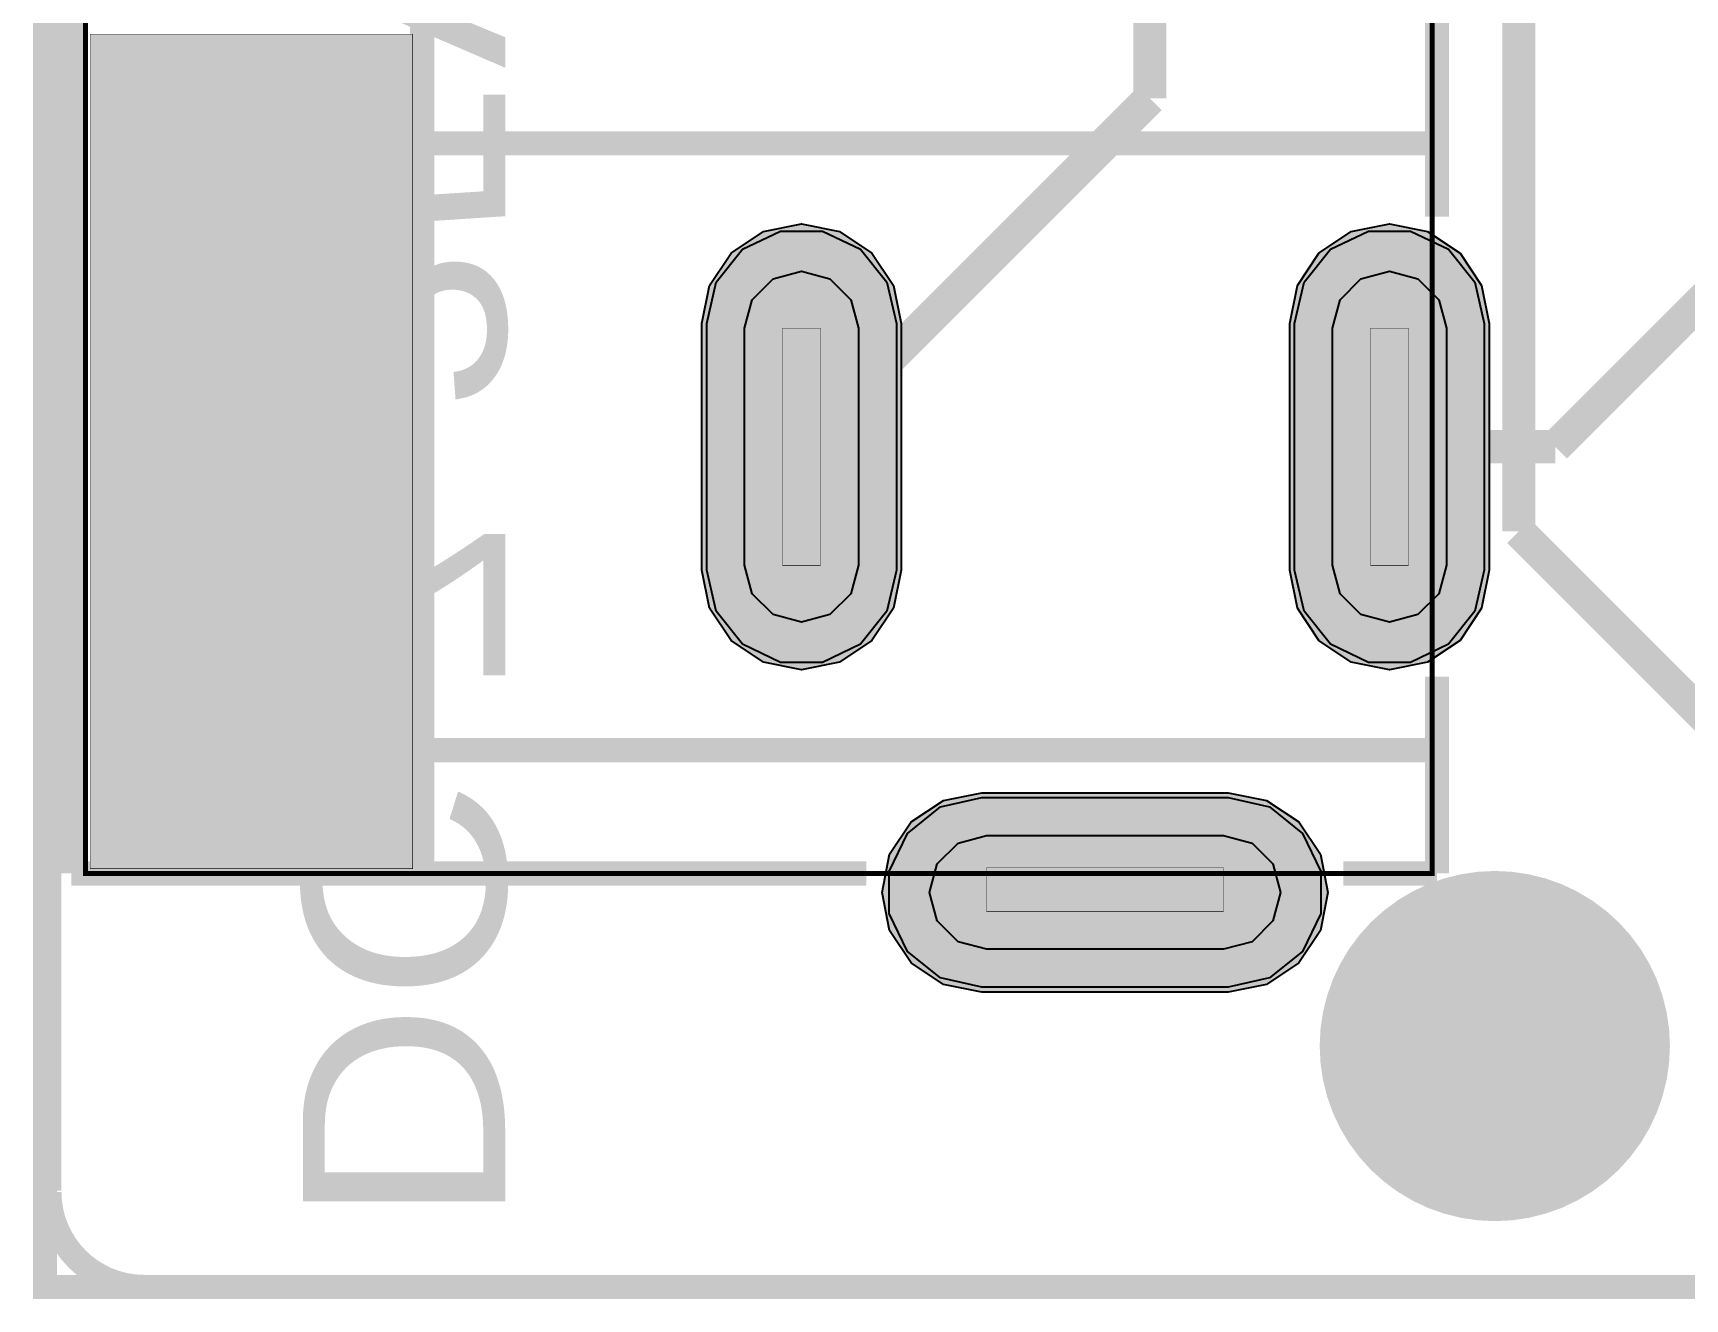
# Model space of a CAD drawing. Header units: millimetres. Extents: x 3.4 to 79.3, y -57 to -2.3.
# Drawn here: x 3.38 to 20.8, y -57.02 to -43.67 of the extents above; entities that cross this region are included whole.
import ezdxf
from ezdxf.enums import TextEntityAlignment as Align

# ---------------------------------------------------------------- set-up
doc = ezdxf.new("R2010")
doc.units = ezdxf.units.MM
doc.header["$MEASUREMENT"] = 0
for name, color, linetype, true_color in [('Board-Outline-Layer', 7, 'Continuous', 0xff00ff), ('Bottom-Layer', 7, 'Continuous', 0x0000ff), ('Bottom-Paste-Mask-Layer', 7, 'Continuous', 0x800000), ('Bottom-Silkscreen-Layer', 7, 'Continuous', 0x66cc33), ('Bottom-Solder-Mask-Layer', 7, 'Continuous', 0xaa00ff), ('Component-Shape-Layer', 7, 'Continuous', 0x00cccc), ('Document-Layer', 7, 'Continuous', 0xffffff), ('Hole-Layer', 7, 'Continuous', 0x222222), ('Multi-Layer', 7, 'Continuous', 0xc0c0c0), ('Pin-Floating-Layer', 7, 'Continuous', 0xff99ff), ('Pin-Soldering-Layer', 7, 'Continuous', 0xcc9999), ('Top-Layer', 7, 'Continuous', 0xff0000), ('Top-Paste-Mask-Layer', 7, 'Continuous', 0x808080), ('Top-Silkscreen-Layer', 7, 'Continuous', 0xffcc00), ('Top-Solder-Mask-Layer', 7, 'Continuous', 0x800080)]:
    doc.layers.add(name, color=color, linetype=linetype, true_color=true_color)
doc.styles.get("Standard").update_dxf_attribs({"font": 'arial.ttf'})

msp = doc.modelspace()

# ---------------------------------------------------------------- hatches: boundary and pattern name
at = {"layer": 'Bottom-Layer'}
for points in [[(10.486, -46.736), (10.585, -46.302), (10.862, -45.954), (11.263, -45.761), (11.708, -45.761), (12.109, -45.954), (12.387, -46.302), (12.486, -46.736), (12.486, -49.336), (12.387, -49.77), (12.109, -50.118), (11.708, -50.311), (11.263, -50.311), (10.862, -50.118), (10.585, -49.77), (10.486, -49.336)], [(18.685, -49.336), (18.586, -49.77), (18.309, -50.118), (17.908, -50.311), (17.463, -50.311), (17.062, -50.118), (16.785, -49.77), (16.685, -49.336), (16.685, -46.736), (16.785, -46.302), (17.062, -45.954), (17.463, -45.761), (17.908, -45.761), (18.309, -45.954), (18.586, -46.302), (18.685, -46.736)], [(13.386, -53.736), (12.952, -53.637), (12.604, -53.36), (12.411, -52.959), (12.411, -52.514), (12.604, -52.113), (12.952, -51.835), (13.386, -51.736), (15.986, -51.736), (16.42, -51.835), (16.768, -52.113), (16.961, -52.514), (16.961, -52.959), (16.768, -53.36), (16.42, -53.637), (15.986, -53.736)]]:
    msp.add_hatch(color=256, dxfattribs=at).paths.add_polyline_path(points)
at = {"layer": 'Bottom-Paste-Mask-Layer'}
for points in [[(10.486, -46.736), (10.585, -46.302), (10.862, -45.954), (11.263, -45.761), (11.708, -45.761), (12.109, -45.954), (12.387, -46.302), (12.486, -46.736), (12.486, -49.336), (12.387, -49.77), (12.109, -50.118), (11.708, -50.311), (11.263, -50.311), (10.862, -50.118), (10.585, -49.77), (10.486, -49.336)], [(18.685, -49.336), (18.586, -49.77), (18.309, -50.118), (17.908, -50.311), (17.463, -50.311), (17.062, -50.118), (16.785, -49.77), (16.685, -49.336), (16.685, -46.736), (16.785, -46.302), (17.062, -45.954), (17.463, -45.761), (17.908, -45.761), (18.309, -45.954), (18.586, -46.302), (18.685, -46.736)], [(13.386, -53.736), (12.952, -53.637), (12.604, -53.36), (12.411, -52.959), (12.411, -52.514), (12.604, -52.113), (12.952, -51.835), (13.386, -51.736), (15.986, -51.736), (16.42, -51.835), (16.768, -52.113), (16.961, -52.514), (16.961, -52.959), (16.768, -53.36), (16.42, -53.637), (15.986, -53.736)]]:
    msp.add_hatch(color=256, dxfattribs=at).paths.add_polyline_path(points)
at = {"layer": 'Bottom-Solder-Mask-Layer'}
for points in [[(10.435, -46.736), (10.515, -46.334), (10.743, -45.993), (11.084, -45.765), (11.486, -45.685), (11.888, -45.765), (12.229, -45.993), (12.457, -46.334), (12.537, -46.736), (12.537, -49.336), (12.457, -49.738), (12.229, -50.079), (11.888, -50.307), (11.486, -50.387), (11.084, -50.307), (10.743, -50.079), (10.515, -49.738), (10.435, -49.336)], [(18.736, -49.336), (18.656, -49.738), (18.429, -50.079), (18.088, -50.307), (17.685, -50.387), (17.283, -50.307), (16.942, -50.079), (16.714, -49.738), (16.634, -49.336), (16.634, -46.736), (16.714, -46.334), (16.942, -45.993), (17.283, -45.765), (17.685, -45.685), (18.088, -45.765), (18.429, -45.993), (18.656, -46.334), (18.736, -46.736)], [(13.386, -53.787), (12.984, -53.707), (12.643, -53.479), (12.415, -53.138), (12.335, -52.736), (12.415, -52.334), (12.643, -51.993), (12.984, -51.765), (13.386, -51.685), (15.986, -51.685), (16.388, -51.765), (16.729, -51.993), (16.957, -52.334), (17.037, -52.736), (16.957, -53.138), (16.729, -53.479), (16.388, -53.707), (15.986, -53.787)]]:
    msp.add_hatch(color=256, dxfattribs=at).paths.add_polyline_path(points)
at = {"layer": 'Document-Layer'}
msp.add_hatch(color=256, dxfattribs=at).paths.add_polyline_path([(3.986, -43.686), (7.386, -43.686), (7.386, -52.486), (3.986, -52.486)])
msp.add_hatch(color=256, dxfattribs=at).paths.add_polyline_path([(3.986, -43.686), (7.386, -43.686), (7.386, -52.486), (3.986, -52.486)])
at = {"layer": 'Hole-Layer'}
for points in [[(10.886, -46.786), (10.966, -46.486), (11.186, -46.266), (11.486, -46.186), (11.786, -46.266), (12.005, -46.486), (12.086, -46.786), (12.086, -49.286), (12.005, -49.586), (11.786, -49.806), (11.486, -49.886), (11.186, -49.806), (10.966, -49.586), (10.886, -49.286)], [(18.285, -49.286), (18.205, -49.586), (17.985, -49.806), (17.685, -49.886), (17.385, -49.806), (17.166, -49.586), (17.085, -49.286), (17.085, -46.786), (17.166, -46.486), (17.385, -46.267), (17.685, -46.186), (17.985, -46.267), (18.205, -46.486), (18.285, -46.786)], [(13.436, -53.336), (13.136, -53.256), (12.916, -53.036), (12.836, -52.736), (12.916, -52.436), (13.136, -52.217), (13.436, -52.136), (15.936, -52.136), (16.236, -52.217), (16.455, -52.436), (16.536, -52.736), (16.455, -53.036), (16.236, -53.256), (15.936, -53.336)]]:
    msp.add_hatch(color=256, dxfattribs=at).paths.add_polyline_path(points)
at = {"layer": 'Multi-Layer'}
for points in [[(10.486, -46.736), (10.585, -46.302), (10.862, -45.954), (11.263, -45.761), (11.708, -45.761), (12.109, -45.954), (12.387, -46.302), (12.486, -46.736), (12.486, -49.336), (12.387, -49.77), (12.109, -50.118), (11.708, -50.311), (11.263, -50.311), (10.862, -50.118), (10.585, -49.77), (10.486, -49.336)], [(10.486, -46.736), (10.585, -46.302), (10.862, -45.954), (11.263, -45.761), (11.708, -45.761), (12.109, -45.954), (12.387, -46.302), (12.486, -46.736), (12.486, -49.336), (12.387, -49.77), (12.109, -50.118), (11.708, -50.311), (11.263, -50.311), (10.862, -50.118), (10.585, -49.77), (10.486, -49.336)], [(10.486, -46.736), (10.585, -46.302), (10.862, -45.954), (11.263, -45.761), (11.708, -45.761), (12.109, -45.954), (12.387, -46.302), (12.486, -46.736), (12.486, -49.336), (12.387, -49.77), (12.109, -50.118), (11.708, -50.311), (11.263, -50.311), (10.862, -50.118), (10.585, -49.77), (10.486, -49.336)], [(18.685, -49.336), (18.586, -49.77), (18.309, -50.118), (17.908, -50.311), (17.463, -50.311), (17.062, -50.118), (16.785, -49.77), (16.685, -49.336), (16.685, -46.736), (16.785, -46.302), (17.062, -45.954), (17.463, -45.761), (17.908, -45.761), (18.309, -45.954), (18.586, -46.302), (18.685, -46.736)], [(18.685, -49.336), (18.586, -49.77), (18.309, -50.118), (17.908, -50.311), (17.463, -50.311), (17.062, -50.118), (16.785, -49.77), (16.685, -49.336), (16.685, -46.736), (16.785, -46.302), (17.062, -45.954), (17.463, -45.761), (17.908, -45.761), (18.309, -45.954), (18.586, -46.302), (18.685, -46.736)], [(18.685, -49.336), (18.586, -49.77), (18.309, -50.118), (17.908, -50.311), (17.463, -50.311), (17.062, -50.118), (16.785, -49.77), (16.685, -49.336), (16.685, -46.736), (16.785, -46.302), (17.062, -45.954), (17.463, -45.761), (17.908, -45.761), (18.309, -45.954), (18.586, -46.302), (18.685, -46.736)], [(13.386, -53.736), (12.952, -53.637), (12.604, -53.36), (12.411, -52.959), (12.411, -52.514), (12.604, -52.113), (12.952, -51.835), (13.386, -51.736), (15.986, -51.736), (16.42, -51.835), (16.768, -52.113), (16.961, -52.514), (16.961, -52.959), (16.768, -53.36), (16.42, -53.637), (15.986, -53.736)], [(13.386, -53.736), (12.952, -53.637), (12.604, -53.36), (12.411, -52.959), (12.411, -52.514), (12.604, -52.113), (12.952, -51.835), (13.386, -51.736), (15.986, -51.736), (16.42, -51.835), (16.768, -52.113), (16.961, -52.514), (16.961, -52.959), (16.768, -53.36), (16.42, -53.637), (15.986, -53.736)], [(13.386, -53.736), (12.952, -53.637), (12.604, -53.36), (12.411, -52.959), (12.411, -52.514), (12.604, -52.113), (12.952, -51.835), (13.386, -51.736), (15.986, -51.736), (16.42, -51.835), (16.768, -52.113), (16.961, -52.514), (16.961, -52.959), (16.768, -53.36), (16.42, -53.637), (15.986, -53.736)], [(17.272, -54.356, 1), (20.32, -54.356, 1)], [(17.272, -54.356, 1), (20.32, -54.356, 1)]]:
    msp.add_hatch(color=256, dxfattribs=at).paths.add_polyline_path(points)
at = {"layer": 'Pin-Floating-Layer'}
msp.add_hatch(color=256, dxfattribs=at).paths.add_polyline_path([(13.436, -52.936), (15.936, -52.936), (15.936, -52.476), (13.436, -52.476)])
msp.add_hatch(color=256, dxfattribs=at).paths.add_polyline_path([(13.436, -52.936), (15.936, -52.936), (15.936, -52.476), (13.436, -52.476)])
at = {"layer": 'Pin-Soldering-Layer'}
for points in [[(11.686, -49.286), (11.286, -49.286), (11.286, -46.786), (11.686, -46.786)], [(11.686, -49.286), (11.286, -49.286), (11.286, -46.786), (11.686, -46.786)], [(17.485, -46.786), (17.885, -46.786), (17.885, -49.286), (17.485, -49.286)], [(17.485, -46.786), (17.885, -46.786), (17.885, -49.286), (17.485, -49.286)], [(13.436, -52.536), (15.936, -52.536), (15.936, -52.936), (13.436, -52.936)], [(13.436, -52.536), (15.936, -52.536), (15.936, -52.936), (13.436, -52.936)]]:
    msp.add_hatch(color=256, dxfattribs=at).paths.add_polyline_path(points)
at = {"layer": 'Top-Layer'}
for points in [[(10.486, -46.736), (10.585, -46.302), (10.862, -45.954), (11.263, -45.761), (11.708, -45.761), (12.109, -45.954), (12.387, -46.302), (12.486, -46.736), (12.486, -49.336), (12.387, -49.77), (12.109, -50.118), (11.708, -50.311), (11.263, -50.311), (10.862, -50.118), (10.585, -49.77), (10.486, -49.336)], [(18.685, -49.336), (18.586, -49.77), (18.309, -50.118), (17.908, -50.311), (17.463, -50.311), (17.062, -50.118), (16.785, -49.77), (16.685, -49.336), (16.685, -46.736), (16.785, -46.302), (17.062, -45.954), (17.463, -45.761), (17.908, -45.761), (18.309, -45.954), (18.586, -46.302), (18.685, -46.736)], [(13.386, -53.736), (12.952, -53.637), (12.604, -53.36), (12.411, -52.959), (12.411, -52.514), (12.604, -52.113), (12.952, -51.835), (13.386, -51.736), (15.986, -51.736), (16.42, -51.835), (16.768, -52.113), (16.961, -52.514), (16.961, -52.959), (16.768, -53.36), (16.42, -53.637), (15.986, -53.736)]]:
    msp.add_hatch(color=256, dxfattribs=at).paths.add_polyline_path(points)
at = {"layer": 'Top-Paste-Mask-Layer'}
for points in [[(10.486, -46.736), (10.585, -46.302), (10.862, -45.954), (11.263, -45.761), (11.708, -45.761), (12.109, -45.954), (12.387, -46.302), (12.486, -46.736), (12.486, -49.336), (12.387, -49.77), (12.109, -50.118), (11.708, -50.311), (11.263, -50.311), (10.862, -50.118), (10.585, -49.77), (10.486, -49.336)], [(18.685, -49.336), (18.586, -49.77), (18.309, -50.118), (17.908, -50.311), (17.463, -50.311), (17.062, -50.118), (16.785, -49.77), (16.685, -49.336), (16.685, -46.736), (16.785, -46.302), (17.062, -45.954), (17.463, -45.761), (17.908, -45.761), (18.309, -45.954), (18.586, -46.302), (18.685, -46.736)], [(13.386, -53.736), (12.952, -53.637), (12.604, -53.36), (12.411, -52.959), (12.411, -52.514), (12.604, -52.113), (12.952, -51.835), (13.386, -51.736), (15.986, -51.736), (16.42, -51.835), (16.768, -52.113), (16.961, -52.514), (16.961, -52.959), (16.768, -53.36), (16.42, -53.637), (15.986, -53.736)]]:
    msp.add_hatch(color=256, dxfattribs=at).paths.add_polyline_path(points)
at = {"layer": 'Top-Solder-Mask-Layer'}
for points in [[(10.435, -46.736), (10.515, -46.334), (10.743, -45.993), (11.084, -45.765), (11.486, -45.685), (11.888, -45.765), (12.229, -45.993), (12.457, -46.334), (12.537, -46.736), (12.537, -49.336), (12.457, -49.738), (12.229, -50.079), (11.888, -50.307), (11.486, -50.387), (11.084, -50.307), (10.743, -50.079), (10.515, -49.738), (10.435, -49.336)], [(18.736, -49.336), (18.656, -49.738), (18.429, -50.079), (18.088, -50.307), (17.685, -50.387), (17.283, -50.307), (16.942, -50.079), (16.714, -49.738), (16.634, -49.336), (16.634, -46.736), (16.714, -46.334), (16.942, -45.993), (17.283, -45.765), (17.685, -45.685), (18.088, -45.765), (18.429, -45.993), (18.656, -46.334), (18.736, -46.736)], [(13.386, -53.787), (12.984, -53.707), (12.643, -53.479), (12.415, -53.138), (12.335, -52.736), (12.415, -52.334), (12.643, -51.993), (12.984, -51.765), (13.386, -51.685), (15.986, -51.685), (16.388, -51.765), (16.729, -51.993), (16.957, -52.334), (17.037, -52.736), (16.957, -53.138), (16.729, -53.479), (16.388, -53.707), (15.986, -53.787)]]:
    msp.add_hatch(color=256, dxfattribs=at).paths.add_polyline_path(points)

# ---------------------------------------------------------------- linework, layer by layer
at = {"layer": 'Board-Outline-Layer', "const_width": 0.254}
msp.add_lwpolyline([(68.072, -3.556), (3.51, -3.556), (3.51, -56.896), (69.596, -56.896), (69.596, -54.356), (72.136, -51.816), (72.136, -19.05), (69.596, -16.51), (69.596, -5.08)], close=True, dxfattribs=at)
at = {"layer": 'Bottom-Layer', "const_width": 0.35}
for points in [[(19.435, -48.036), (23.285, -44.186)], [(17.685, -48.036), (19.435, -48.036)]]:
    msp.add_lwpolyline(points, dxfattribs=at)
at = {"layer": 'Bottom-Layer'}
for points in [[(10.486, -46.736), (10.585, -46.302), (10.862, -45.954), (11.263, -45.761), (11.708, -45.761), (12.109, -45.954), (12.387, -46.302), (12.486, -46.736), (12.486, -49.336), (12.387, -49.77), (12.109, -50.118), (11.708, -50.311), (11.263, -50.311), (10.862, -50.118), (10.585, -49.77), (10.486, -49.336)], [(18.685, -49.336), (18.586, -49.77), (18.309, -50.118), (17.908, -50.311), (17.463, -50.311), (17.062, -50.118), (16.785, -49.77), (16.685, -49.336), (16.685, -46.736), (16.785, -46.302), (17.062, -45.954), (17.463, -45.761), (17.908, -45.761), (18.309, -45.954), (18.586, -46.302), (18.685, -46.736)], [(13.386, -53.736), (12.952, -53.637), (12.604, -53.36), (12.411, -52.959), (12.411, -52.514), (12.604, -52.113), (12.952, -51.835), (13.386, -51.736), (15.986, -51.736), (16.42, -51.835), (16.768, -52.113), (16.961, -52.514), (16.961, -52.959), (16.768, -53.36), (16.42, -53.637), (15.986, -53.736)]]:
    msp.add_lwpolyline(points, close=True, dxfattribs=at)
at = {"layer": 'Bottom-Paste-Mask-Layer'}
for points in [[(10.486, -46.736), (10.585, -46.302), (10.862, -45.954), (11.263, -45.761), (11.708, -45.761), (12.109, -45.954), (12.387, -46.302), (12.486, -46.736), (12.486, -49.336), (12.387, -49.77), (12.109, -50.118), (11.708, -50.311), (11.263, -50.311), (10.862, -50.118), (10.585, -49.77), (10.486, -49.336)], [(18.685, -49.336), (18.586, -49.77), (18.309, -50.118), (17.908, -50.311), (17.463, -50.311), (17.062, -50.118), (16.785, -49.77), (16.685, -49.336), (16.685, -46.736), (16.785, -46.302), (17.062, -45.954), (17.463, -45.761), (17.908, -45.761), (18.309, -45.954), (18.586, -46.302), (18.685, -46.736)], [(13.386, -53.736), (12.952, -53.637), (12.604, -53.36), (12.411, -52.959), (12.411, -52.514), (12.604, -52.113), (12.952, -51.835), (13.386, -51.736), (15.986, -51.736), (16.42, -51.835), (16.768, -52.113), (16.961, -52.514), (16.961, -52.959), (16.768, -53.36), (16.42, -53.637), (15.986, -53.736)]]:
    msp.add_lwpolyline(points, close=True, dxfattribs=at)
at = {"layer": 'Bottom-Solder-Mask-Layer'}
for points in [[(10.435, -46.736), (10.515, -46.334), (10.743, -45.993), (11.084, -45.765), (11.486, -45.685), (11.888, -45.765), (12.229, -45.993), (12.457, -46.334), (12.537, -46.736), (12.537, -49.336), (12.457, -49.738), (12.229, -50.079), (11.888, -50.307), (11.486, -50.387), (11.084, -50.307), (10.743, -50.079), (10.515, -49.738), (10.435, -49.336)], [(18.736, -49.336), (18.656, -49.738), (18.429, -50.079), (18.088, -50.307), (17.685, -50.387), (17.283, -50.307), (16.942, -50.079), (16.714, -49.738), (16.634, -49.336), (16.634, -46.736), (16.714, -46.334), (16.942, -45.993), (17.283, -45.765), (17.685, -45.685), (18.088, -45.765), (18.429, -45.993), (18.656, -46.334), (18.736, -46.736)], [(13.386, -53.787), (12.984, -53.707), (12.643, -53.479), (12.415, -53.138), (12.335, -52.736), (12.415, -52.334), (12.643, -51.993), (12.984, -51.765), (13.386, -51.685), (15.986, -51.685), (16.388, -51.765), (16.729, -51.993), (16.957, -52.334), (17.037, -52.736), (16.957, -53.138), (16.729, -53.479), (16.388, -53.707), (15.986, -53.787)]]:
    msp.add_lwpolyline(points, close=True, dxfattribs=at)
at = {"layer": 'Component-Shape-Layer', "const_width": 0.0508}
msp.add_lwpolyline([(3.936, -43.536), (18.136, -43.536), (18.136, -52.536), (3.936, -52.536)], close=True, dxfattribs=at)
msp.add_lwpolyline([(3.936, -43.536), (18.136, -43.536), (18.136, -52.536), (3.936, -52.536)], close=True, dxfattribs=at)
at = {"layer": 'Document-Layer', "const_width": 0.00508}
msp.add_lwpolyline([(3.986, -43.686), (7.386, -43.686), (7.386, -52.486), (3.986, -52.486)], close=True, dxfattribs=at)
msp.add_lwpolyline([(3.986, -43.686), (7.386, -43.686), (7.386, -52.486), (3.986, -52.486)], close=True, dxfattribs=at)
at = {"layer": 'Hole-Layer'}
for points in [[(10.886, -46.786), (10.966, -46.486), (11.186, -46.266), (11.486, -46.186), (11.786, -46.266), (12.005, -46.486), (12.086, -46.786), (12.086, -49.286), (12.005, -49.586), (11.786, -49.806), (11.486, -49.886), (11.186, -49.806), (10.966, -49.586), (10.886, -49.286)], [(18.285, -49.286), (18.205, -49.586), (17.985, -49.806), (17.685, -49.886), (17.385, -49.806), (17.166, -49.586), (17.085, -49.286), (17.085, -46.786), (17.166, -46.486), (17.385, -46.267), (17.685, -46.186), (17.985, -46.267), (18.205, -46.486), (18.285, -46.786)], [(13.436, -53.336), (13.136, -53.256), (12.916, -53.036), (12.836, -52.736), (12.916, -52.436), (13.136, -52.217), (13.436, -52.136), (15.936, -52.136), (16.236, -52.217), (16.455, -52.436), (16.536, -52.736), (16.455, -53.036), (16.236, -53.256), (15.936, -53.336)]]:
    msp.add_lwpolyline(points, close=True, dxfattribs=at)
at = {"layer": 'Multi-Layer'}
for points in [[(10.486, -46.736), (10.585, -46.302), (10.862, -45.954), (11.263, -45.761), (11.708, -45.761), (12.109, -45.954), (12.387, -46.302), (12.486, -46.736), (12.486, -49.336), (12.387, -49.77), (12.109, -50.118), (11.708, -50.311), (11.263, -50.311), (10.862, -50.118), (10.585, -49.77), (10.486, -49.336)], [(10.486, -46.736), (10.585, -46.302), (10.862, -45.954), (11.263, -45.761), (11.708, -45.761), (12.109, -45.954), (12.387, -46.302), (12.486, -46.736), (12.486, -49.336), (12.387, -49.77), (12.109, -50.118), (11.708, -50.311), (11.263, -50.311), (10.862, -50.118), (10.585, -49.77), (10.486, -49.336)], [(10.486, -46.736), (10.585, -46.302), (10.862, -45.954), (11.263, -45.761), (11.708, -45.761), (12.109, -45.954), (12.387, -46.302), (12.486, -46.736), (12.486, -49.336), (12.387, -49.77), (12.109, -50.118), (11.708, -50.311), (11.263, -50.311), (10.862, -50.118), (10.585, -49.77), (10.486, -49.336)], [(18.685, -49.336), (18.586, -49.77), (18.309, -50.118), (17.908, -50.311), (17.463, -50.311), (17.062, -50.118), (16.785, -49.77), (16.685, -49.336), (16.685, -46.736), (16.785, -46.302), (17.062, -45.954), (17.463, -45.761), (17.908, -45.761), (18.309, -45.954), (18.586, -46.302), (18.685, -46.736)], [(18.685, -49.336), (18.586, -49.77), (18.309, -50.118), (17.908, -50.311), (17.463, -50.311), (17.062, -50.118), (16.785, -49.77), (16.685, -49.336), (16.685, -46.736), (16.785, -46.302), (17.062, -45.954), (17.463, -45.761), (17.908, -45.761), (18.309, -45.954), (18.586, -46.302), (18.685, -46.736)], [(18.685, -49.336), (18.586, -49.77), (18.309, -50.118), (17.908, -50.311), (17.463, -50.311), (17.062, -50.118), (16.785, -49.77), (16.685, -49.336), (16.685, -46.736), (16.785, -46.302), (17.062, -45.954), (17.463, -45.761), (17.908, -45.761), (18.309, -45.954), (18.586, -46.302), (18.685, -46.736)], [(13.386, -53.736), (12.952, -53.637), (12.604, -53.36), (12.411, -52.959), (12.411, -52.514), (12.604, -52.113), (12.952, -51.835), (13.386, -51.736), (15.986, -51.736), (16.42, -51.835), (16.768, -52.113), (16.961, -52.514), (16.961, -52.959), (16.768, -53.36), (16.42, -53.637), (15.986, -53.736)], [(13.386, -53.736), (12.952, -53.637), (12.604, -53.36), (12.411, -52.959), (12.411, -52.514), (12.604, -52.113), (12.952, -51.835), (13.386, -51.736), (15.986, -51.736), (16.42, -51.835), (16.768, -52.113), (16.961, -52.514), (16.961, -52.959), (16.768, -53.36), (16.42, -53.637), (15.986, -53.736)], [(13.386, -53.736), (12.952, -53.637), (12.604, -53.36), (12.411, -52.959), (12.411, -52.514), (12.604, -52.113), (12.952, -51.835), (13.386, -51.736), (15.986, -51.736), (16.42, -51.835), (16.768, -52.113), (16.961, -52.514), (16.961, -52.959), (16.768, -53.36), (16.42, -53.637), (15.986, -53.736)]]:
    msp.add_lwpolyline(points, close=True, dxfattribs=at)
at = {"layer": 'Multi-Layer', "const_width": 0.645}
msp.add_lwpolyline([(17.272, -54.356, 1), (20.32, -54.356, 1)], format="xyb", close=True, dxfattribs=at)
msp.add_lwpolyline([(17.272, -54.356, 1), (20.32, -54.356, 1)], format="xyb", close=True, dxfattribs=at)
at = {"layer": 'Pin-Floating-Layer', "const_width": 0.00508}
msp.add_lwpolyline([(13.436, -52.936), (15.936, -52.936), (15.936, -52.476), (13.436, -52.476)], close=True, dxfattribs=at)
msp.add_lwpolyline([(13.436, -52.936), (15.936, -52.936), (15.936, -52.476), (13.436, -52.476)], close=True, dxfattribs=at)
at = {"layer": 'Pin-Soldering-Layer', "const_width": 0.00508}
for points in [[(11.686, -49.286), (11.286, -49.286), (11.286, -46.786), (11.686, -46.786)], [(11.686, -49.286), (11.286, -49.286), (11.286, -46.786), (11.686, -46.786)], [(17.485, -46.786), (17.885, -46.786), (17.885, -49.286), (17.485, -49.286)], [(17.485, -46.786), (17.885, -46.786), (17.885, -49.286), (17.485, -49.286)], [(13.436, -52.536), (15.936, -52.536), (15.936, -52.936), (13.436, -52.936)], [(13.436, -52.536), (15.936, -52.536), (15.936, -52.936), (13.436, -52.936)]]:
    msp.add_lwpolyline(points, close=True, dxfattribs=at)
at = {"layer": 'Top-Layer', "const_width": 0.35}
for points in [[(19.05, -37.729), (19.05, -48.929)], [(15.159, -40.615), (15.159, -44.363)], [(15.159, -44.363), (11.486, -48.036)], [(19.05, -48.929), (21.5, -51.379)]]:
    msp.add_lwpolyline(points, dxfattribs=at)
at = {"layer": 'Top-Layer'}
for points in [[(10.486, -46.736), (10.585, -46.302), (10.862, -45.954), (11.263, -45.761), (11.708, -45.761), (12.109, -45.954), (12.387, -46.302), (12.486, -46.736), (12.486, -49.336), (12.387, -49.77), (12.109, -50.118), (11.708, -50.311), (11.263, -50.311), (10.862, -50.118), (10.585, -49.77), (10.486, -49.336)], [(18.685, -49.336), (18.586, -49.77), (18.309, -50.118), (17.908, -50.311), (17.463, -50.311), (17.062, -50.118), (16.785, -49.77), (16.685, -49.336), (16.685, -46.736), (16.785, -46.302), (17.062, -45.954), (17.463, -45.761), (17.908, -45.761), (18.309, -45.954), (18.586, -46.302), (18.685, -46.736)], [(13.386, -53.736), (12.952, -53.637), (12.604, -53.36), (12.411, -52.959), (12.411, -52.514), (12.604, -52.113), (12.952, -51.835), (13.386, -51.736), (15.986, -51.736), (16.42, -51.835), (16.768, -52.113), (16.961, -52.514), (16.961, -52.959), (16.768, -53.36), (16.42, -53.637), (15.986, -53.736)]]:
    msp.add_lwpolyline(points, close=True, dxfattribs=at)
at = {"layer": 'Top-Paste-Mask-Layer'}
for points in [[(10.486, -46.736), (10.585, -46.302), (10.862, -45.954), (11.263, -45.761), (11.708, -45.761), (12.109, -45.954), (12.387, -46.302), (12.486, -46.736), (12.486, -49.336), (12.387, -49.77), (12.109, -50.118), (11.708, -50.311), (11.263, -50.311), (10.862, -50.118), (10.585, -49.77), (10.486, -49.336)], [(18.685, -49.336), (18.586, -49.77), (18.309, -50.118), (17.908, -50.311), (17.463, -50.311), (17.062, -50.118), (16.785, -49.77), (16.685, -49.336), (16.685, -46.736), (16.785, -46.302), (17.062, -45.954), (17.463, -45.761), (17.908, -45.761), (18.309, -45.954), (18.586, -46.302), (18.685, -46.736)], [(13.386, -53.736), (12.952, -53.637), (12.604, -53.36), (12.411, -52.959), (12.411, -52.514), (12.604, -52.113), (12.952, -51.835), (13.386, -51.736), (15.986, -51.736), (16.42, -51.835), (16.768, -52.113), (16.961, -52.514), (16.961, -52.959), (16.768, -53.36), (16.42, -53.637), (15.986, -53.736)]]:
    msp.add_lwpolyline(points, close=True, dxfattribs=at)
at = {"layer": 'Top-Silkscreen-Layer', "const_width": 0.254}
for points in [[(3.556, -55.88), (3.556, -4.546)], [(3.556, -55.88), (3.556, -4.546)], [(3.786, -52.536), (3.786, -43.536)], [(3.786, -52.536), (3.786, -43.536)], [(7.486, -52.536), (7.486, -43.536)], [(7.486, -52.536), (7.486, -43.536)], [(18.186, -43.536), (18.186, -45.611)], [(18.186, -43.536), (18.186, -45.611)], [(7.566, -44.836), (18.186, -44.836)], [(7.566, -44.836), (18.186, -44.836)], [(18.186, -50.46), (18.186, -52.536)], [(18.186, -50.46), (18.186, -52.536)], [(7.566, -51.236), (18.186, -51.236)], [(7.566, -51.236), (18.186, -51.236)], [(3.786, -52.536), (12.171, -52.536)], [(3.786, -52.536), (12.171, -52.536)], [(17.2, -52.536), (18.186, -52.536)], [(17.2, -52.536), (18.186, -52.536)], [(68.606, -56.896), (4.547, -56.896)], [(68.606, -56.896), (4.547, -56.896)]]:
    msp.add_lwpolyline(points, dxfattribs=at)
msp.add_lwpolyline([(4.557, -56.896, -0.414), (3.556, -55.895)], format="xyb", dxfattribs=at)
msp.add_lwpolyline([(4.557, -56.896, -0.414), (3.556, -55.895)], format="xyb", dxfattribs=at)
at = {"layer": 'Top-Solder-Mask-Layer'}
for points in [[(10.435, -46.736), (10.515, -46.334), (10.743, -45.993), (11.084, -45.765), (11.486, -45.685), (11.888, -45.765), (12.229, -45.993), (12.457, -46.334), (12.537, -46.736), (12.537, -49.336), (12.457, -49.738), (12.229, -50.079), (11.888, -50.307), (11.486, -50.387), (11.084, -50.307), (10.743, -50.079), (10.515, -49.738), (10.435, -49.336)], [(18.736, -49.336), (18.656, -49.738), (18.429, -50.079), (18.088, -50.307), (17.685, -50.387), (17.283, -50.307), (16.942, -50.079), (16.714, -49.738), (16.634, -49.336), (16.634, -46.736), (16.714, -46.334), (16.942, -45.993), (17.283, -45.765), (17.685, -45.685), (18.088, -45.765), (18.429, -45.993), (18.656, -46.334), (18.736, -46.736)], [(13.386, -53.787), (12.984, -53.707), (12.643, -53.479), (12.415, -53.138), (12.335, -52.736), (12.415, -52.334), (12.643, -51.993), (12.984, -51.765), (13.386, -51.685), (15.986, -51.685), (16.388, -51.765), (16.729, -51.993), (16.957, -52.334), (17.037, -52.736), (16.957, -53.138), (16.729, -53.479), (16.388, -53.707), (15.986, -53.787)]]:
    msp.add_lwpolyline(points, close=True, dxfattribs=at)

# ---------------------------------------------------------------- texts
at = {"layer": 'Bottom-Silkscreen-Layer', "text_generation_flag": 2, "width": 1.1}
msp.add_text('DC 7-35V', height=2.1336, rotation=-90, dxfattribs=at).set_placement((5.588, -56.261), align=Align.BOTTOM_LEFT)

doc.saveas('drawing.dxf')
